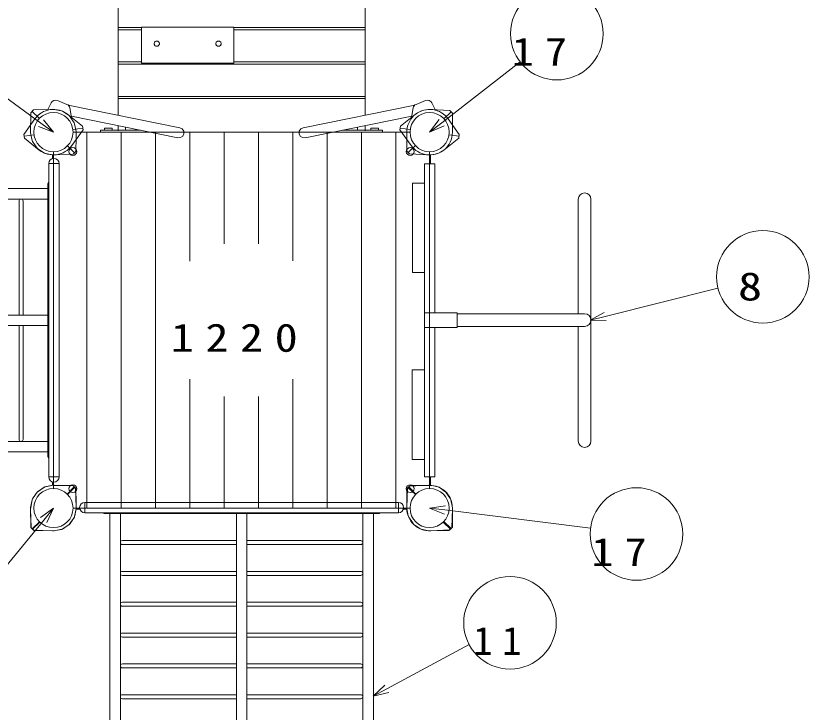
# Model space of a CAD drawing. Units: millimetres on the paper. Extents: x 0 to 420, y -594 to 297.
# Drawn here: x 170.56 to 213.41, y 149.06 to 186.7 of the extents above; entities that cross this region are included whole.
import ezdxf
from ezdxf.enums import TextEntityAlignment as Align

# ---------------------------------------------------------------- set-up
doc = ezdxf.new("R2010")
doc.units = ezdxf.units.MM
for name, color, linetype, lineweight in [('2D', 7, 'Continuous', 13), ('AM_5', 7, 'Continuous', 13), ('TEXT', 7, 'Continuous', 13)]:
    doc.layers.add(name, color=color, linetype=linetype, lineweight=lineweight)
doc.styles.add('ＭＳ ゴシック', font='')
doc.styles.get('ＭＳ ゴシック').set_extended_font_data('MS Gothic')

msp = doc.modelspace()

# ---------------------------------------------------------------- linework, layer by layer
at = {"layer": '2D'}
for p, q in [((176.086, 197.798), (176.086, 181.326)), ((189.419, 197.798), (189.419, 181.329)), ((177.336, 186.058), (176.086, 186.058)), ((177.336, 184.131), (177.336, 186.092)), ((177.336, 186.092), (182.336, 186.092)), ((182.336, 184.131), (182.336, 186.092)), ((189.419, 186.058), (182.336, 186.058)), ((177.336, 185.934), (176.086, 185.934)), ((189.419, 185.934), (182.336, 185.934)), ((178.03, 185.221), (178.027, 185.194)), ((178.027, 185.194), (178.03, 185.166)), ((178.038, 185.247), (178.03, 185.221)), ((178.03, 185.166), (178.038, 185.14)), ((178.051, 185.271), (178.038, 185.247)), ((178.038, 185.14), (178.051, 185.116)), ((178.069, 185.292), (178.051, 185.271)), ((178.051, 185.116), (178.069, 185.095)), ((178.09, 185.309), (178.069, 185.292)), ((178.115, 185.322), (178.09, 185.309)), ((178.141, 185.33), (178.115, 185.322)), ((178.169, 185.333), (178.141, 185.33)), ((178.197, 185.33), (178.169, 185.333)), ((178.223, 185.322), (178.197, 185.33)), ((178.248, 185.309), (178.223, 185.322)), ((178.269, 185.292), (178.248, 185.309)), ((178.287, 185.271), (178.269, 185.292)), ((178.269, 185.095), (178.287, 185.116)), ((178.3, 185.247), (178.287, 185.271)), ((178.287, 185.116), (178.3, 185.14)), ((178.308, 185.221), (178.3, 185.247)), ((178.3, 185.14), (178.308, 185.166)), ((178.311, 185.194), (178.308, 185.221)), ((178.308, 185.166), (178.311, 185.194)), ((181.363, 185.221), (181.361, 185.194)), ((181.361, 185.194), (181.363, 185.166)), ((181.371, 185.247), (181.363, 185.221)), ((181.363, 185.166), (181.371, 185.14)), ((181.385, 185.271), (181.371, 185.247)), ((181.371, 185.14), (181.385, 185.116)), ((181.402, 185.292), (181.385, 185.271)), ((181.385, 185.116), (181.402, 185.095)), ((181.424, 185.309), (181.402, 185.292)), ((181.448, 185.322), (181.424, 185.309)), ((181.475, 185.33), (181.448, 185.322)), ((181.502, 185.333), (181.475, 185.33)), ((181.53, 185.33), (181.502, 185.333)), ((181.557, 185.322), (181.53, 185.33)), ((181.581, 185.309), (181.557, 185.322)), ((181.603, 185.292), (181.581, 185.309)), ((181.62, 185.271), (181.603, 185.292)), ((181.603, 185.095), (181.62, 185.116)), ((181.633, 185.247), (181.62, 185.271)), ((181.62, 185.116), (181.633, 185.14)), ((181.641, 185.221), (181.633, 185.247)), ((181.633, 185.14), (181.641, 185.166)), ((181.644, 185.194), (181.641, 185.221)), ((181.641, 185.166), (181.644, 185.194)), ((178.069, 185.095), (178.09, 185.078)), ((178.09, 185.078), (178.115, 185.065)), ((178.115, 185.065), (178.141, 185.057)), ((178.141, 185.057), (178.169, 185.054)), ((178.169, 185.054), (178.197, 185.057)), ((178.197, 185.057), (178.223, 185.065)), ((178.223, 185.065), (178.248, 185.078)), ((178.248, 185.078), (178.269, 185.095)), ((181.402, 185.095), (181.424, 185.078)), ((181.424, 185.078), (181.448, 185.065)), ((181.448, 185.065), (181.475, 185.057)), ((181.475, 185.057), (181.502, 185.054)), ((181.502, 185.054), (181.53, 185.057)), ((181.53, 185.057), (181.557, 185.065)), ((181.557, 185.065), (181.581, 185.078)), ((181.581, 185.078), (181.603, 185.095)), ((177.336, 184.213), (176.086, 184.213)), ((189.419, 184.086), (176.086, 184.086)), ((177.336, 184.131), (182.336, 184.131)), ((189.419, 184.213), (182.336, 184.213)), ((172.801, 182.119), (173.318, 181.911)), ((172.801, 182.119), (173.318, 181.911)), ((189.406, 182.339), (176.072, 182.339)), ((189.406, 182.234), (176.072, 182.234)), ((192.69, 182.119), (192.173, 181.911)), ((192.69, 182.119), (192.173, 181.911)), ((172.264, 181.596), (172.466, 181.994)), ((172.264, 181.596), (172.466, 181.994)), ((173.378, 181.877), (179.416, 180.65)), ((173.475, 181.718), (173.566, 181.202)), ((173.475, 181.718), (173.566, 181.202)), ((192.113, 181.877), (186.076, 180.65)), ((192.017, 181.718), (191.925, 181.202)), ((192.017, 181.718), (191.925, 181.202)), ((193.227, 181.596), (193.025, 181.994)), ((193.227, 181.596), (193.025, 181.994)), ((171.354, 180.373), (171.367, 181.457)), ((171.367, 181.457), (171.515, 181.608)), ((171.441, 181.532), (171.831, 181.15)), ((171.515, 181.608), (172.544, 181.639)), ((172.544, 181.639), (172.605, 181.637)), ((172.605, 181.637), (173.026, 181.563)), ((173.026, 181.563), (173.077, 181.543)), ((173.077, 181.543), (173.323, 181.377)), ((173.323, 181.377), (173.451, 181.291)), ((173.348, 181.374), (174.156, 180.738)), ((173.348, 181.374), (174.156, 180.738)), ((173.451, 181.291), (173.486, 181.24)), ((179.306, 180.105), (173.554, 181.274)), ((186.186, 180.105), (191.938, 181.274)), ((192.143, 181.374), (191.336, 180.738)), ((192.143, 181.374), (191.336, 180.738)), ((192.966, 181.637), (193.993, 181.588)), ((194.066, 181.511), (193.673, 181.138)), ((193.993, 181.588), (194.139, 181.434)), ((194.139, 181.434), (194.136, 180.406)), ((170.986, 180.289), (171.585, 181.125)), ((170.986, 180.289), (171.585, 181.125)), ((173.486, 181.24), (173.708, 180.918)), ((173.708, 180.918), (173.729, 180.864)), ((173.729, 180.864), (173.818, 180.446)), ((194.505, 180.289), (193.906, 181.125)), ((194.505, 180.289), (193.906, 181.125)), ((174.185, 180.528), (173.586, 179.692)), ((174.185, 180.528), (173.586, 179.692)), ((173.634, 180.557), (174.171, 180.633)), ((173.634, 180.557), (174.171, 180.633)), ((173.644, 180.409), (191.847, 180.409)), ((173.818, 180.446), (173.814, 180.393)), ((177.81, 180.409), (174.1, 180.409)), ((174.156, 180.738), (174.185, 180.528)), ((174.156, 180.738), (174.185, 180.528)), ((175.126, 180.515), (175.126, 180.409)), ((177.289, 180.515), (175.126, 180.515)), ((175.126, 180.409), (177.81, 180.409)), ((175.761, 180.62), (175.337, 180.62)), ((175.337, 180.62), (175.337, 180.515)), ((175.337, 180.515), (175.761, 180.515)), ((175.761, 180.515), (175.761, 180.62)), ((176.086, 180.759), (176.086, 180.484)), ((176.252, 160.089), (176.252, 180.409)), ((176.475, 180.515), (176.475, 180.68)), ((177.163, 180.515), (176.475, 180.515)), ((177.163, 180.54), (177.163, 180.515)), ((178.106, 160.089), (178.106, 180.409)), ((179.416, 180.65), (179.544, 180.584)), ((179.544, 180.584), (179.624, 180.465)), ((179.624, 180.465), (179.633, 180.322)), ((185.864, 180.409), (179.628, 180.409)), ((179.959, 173.435), (179.959, 180.409)), ((181.812, 174.378), (181.812, 180.409)), ((183.666, 174.381), (183.666, 180.409)), ((185.519, 173.447), (185.519, 180.409)), ((185.868, 180.465), (185.858, 180.322)), ((185.947, 180.584), (185.868, 180.465)), ((186.076, 180.65), (185.947, 180.584)), ((187.372, 160.089), (187.372, 180.409)), ((187.681, 180.409), (190.366, 180.409)), ((191.392, 180.409), (187.681, 180.409)), ((190.366, 180.515), (188.202, 180.515)), ((188.333, 180.541), (188.333, 180.515)), ((188.333, 180.515), (189.02, 180.515)), ((189.02, 180.515), (189.02, 180.681)), ((189.226, 160.089), (189.226, 180.409)), ((189.419, 180.762), (189.419, 180.484)), ((189.731, 180.62), (190.154, 180.62)), ((189.731, 180.515), (189.731, 180.62)), ((190.154, 180.515), (189.731, 180.515)), ((190.154, 180.62), (190.154, 180.515)), ((190.366, 180.409), (190.366, 180.515)), ((191.336, 180.738), (191.306, 180.528)), ((191.336, 180.738), (191.306, 180.528)), ((191.306, 180.528), (191.906, 179.692)), ((191.306, 180.528), (191.906, 179.692)), ((191.858, 180.557), (191.321, 180.633)), ((191.858, 180.557), (191.321, 180.633)), ((191.672, 179.383), (191.675, 180.412)), ((171.016, 180.08), (170.986, 180.289)), ((171.016, 180.08), (170.986, 180.289)), ((171.538, 180.26), (171.001, 180.184)), ((171.538, 180.26), (171.001, 180.184)), ((171.824, 179.443), (171.016, 180.08)), ((171.824, 179.443), (171.016, 180.08)), ((171.441, 179.959), (171.354, 180.373)), ((173.812, 180.117), (173.804, 179.367)), ((173.814, 180.393), (173.812, 180.117)), ((174.399, 160.089), (174.399, 180.397)), ((179.448, 180.112), (179.306, 180.105)), ((179.57, 180.191), (179.448, 180.112)), ((179.633, 180.322), (179.57, 180.191)), ((185.858, 180.322), (185.921, 180.191)), ((185.921, 180.191), (186.043, 180.112)), ((186.043, 180.112), (186.186, 180.105)), ((191.079, 160.089), (191.079, 180.397)), ((193.668, 179.443), (194.476, 180.08)), ((193.668, 179.443), (194.476, 180.08)), ((193.954, 180.26), (194.491, 180.184)), ((193.954, 180.26), (194.491, 180.184)), ((194.476, 180.08), (194.505, 180.289)), ((194.476, 180.08), (194.505, 180.289)), ((171.463, 179.902), (171.441, 179.959)), ((171.703, 179.552), (171.463, 179.902)), ((171.725, 179.529), (171.703, 179.552)), ((173.343, 179.669), (173.73, 179.29)), ((191.745, 179.306), (192.138, 179.68)), ((171.744, 179.513), (171.725, 179.529)), ((172.101, 179.278), (171.744, 179.513)), ((172.125, 179.266), (172.101, 179.278)), ((172.16, 179.253), (172.125, 179.266)), ((172.571, 179.179), (172.16, 179.253)), ((172.534, 179.185), (172.534, 178.981)), ((172.625, 179.179), (172.571, 179.179)), ((172.586, 161.147), (172.586, 179.35)), ((172.586, 178.991), (172.586, 179.186)), ((173.655, 179.214), (172.625, 179.179)), ((173.804, 179.367), (173.655, 179.214)), ((191.818, 179.229), (191.672, 179.383)), ((192.845, 179.18), (191.818, 179.229)), ((192.903, 178.699), (192.903, 179.171)), ((192.906, 179.35), (192.906, 161.147)), ((192.954, 178.699), (192.954, 179.177)), ((172.895, 178.709), (172.329, 178.709)), ((172.329, 178.709), (172.329, 161.775)), ((172.895, 178.709), (172.895, 161.775)), ((192.636, 178.699), (193.183, 178.699)), ((192.636, 177.646), (192.636, 178.699)), ((193.183, 178.699), (193.183, 170.646)), ((172.287, 177.617), (172.287, 162.867)), ((191.983, 177.646), (192.636, 177.646)), ((191.983, 172.824), (191.983, 177.646)), ((192.636, 172.824), (192.636, 177.646)), ((172.287, 177.359), (152.299, 177.359)), ((172.287, 176.792), (152.299, 176.792)), ((170.727, 170.525), (170.727, 176.684)), ((170.944, 170.525), (170.944, 176.684)), ((200.933, 176.783), (200.933, 170.592)), ((201.621, 170.229), (201.621, 176.783)), ((192.636, 172.824), (191.983, 172.824)), ((192.636, 167.561), (192.636, 172.824)), ((192.636, 170.646), (194.399, 170.646)), ((192.706, 170.646), (194.399, 170.646)), ((194.399, 170.646), (194.399, 169.85)), ((194.399, 170.592), (201.278, 170.592)), ((147.44, 170.525), (172.287, 170.525)), ((201.621, 170.267), (201.621, 163.714)), ((147.44, 169.959), (172.287, 169.959)), ((170.727, 169.959), (170.727, 163.8)), ((170.944, 169.959), (170.944, 163.8)), ((194.399, 169.85), (192.636, 169.85)), ((194.399, 169.85), (192.706, 169.85)), ((193.183, 169.85), (193.183, 161.771)), ((201.278, 169.904), (194.399, 169.904)), ((200.933, 163.714), (200.933, 169.904)), ((191.962, 167.561), (192.636, 167.561)), ((191.962, 162.718), (191.962, 167.561)), ((192.636, 162.718), (192.636, 167.561)), ((179.959, 167.062), (179.959, 160.089)), ((185.519, 167.05), (185.519, 160.089)), ((181.812, 166.12), (181.812, 160.089)), ((183.666, 166.117), (183.666, 160.089)), ((172.287, 163.692), (152.299, 163.692)), ((172.287, 163.125), (152.299, 163.125)), ((192.636, 162.718), (191.962, 162.718)), ((192.636, 161.771), (192.636, 162.718)), ((172.895, 161.775), (172.329, 161.775)), ((193.183, 161.771), (192.636, 161.771)), ((192.903, 161.771), (192.903, 161.319)), ((192.954, 161.771), (192.954, 161.318)), ((172.101, 161.219), (171.744, 160.984)), ((171.754, 160.989), (172.077, 161.211)), ((172.077, 161.211), (172.13, 161.232)), ((172.125, 161.232), (172.101, 161.219)), ((172.16, 161.245), (172.125, 161.232)), ((172.13, 161.232), (172.548, 161.322)), ((172.571, 161.319), (172.16, 161.245)), ((172.534, 161.313), (172.534, 161.503)), ((172.548, 161.322), (172.602, 161.317)), ((172.625, 161.319), (172.571, 161.319)), ((172.586, 161.493), (172.586, 161.312)), ((172.602, 161.317), (172.877, 161.315)), ((173.655, 161.284), (172.625, 161.319)), ((172.877, 161.315), (173.627, 161.307)), ((173.325, 160.846), (173.704, 161.233)), ((173.343, 160.828), (173.73, 161.207)), ((173.627, 161.307), (173.781, 161.158)), ((173.804, 161.13), (173.655, 161.284)), ((173.781, 161.158), (173.816, 160.128)), ((173.812, 160.38), (173.804, 161.13)), ((191.818, 161.268), (191.672, 161.115)), ((191.711, 161.158), (191.676, 160.128)), ((191.864, 161.307), (191.711, 161.158)), ((191.745, 161.191), (192.138, 160.818)), ((192.166, 160.846), (191.787, 161.233)), ((192.845, 161.318), (191.818, 161.268)), ((192.614, 161.315), (191.864, 161.307)), ((192.89, 161.317), (192.614, 161.315)), ((192.943, 161.322), (192.89, 161.317)), ((193.361, 161.232), (192.943, 161.322)), ((193.415, 161.211), (193.361, 161.232)), ((193.737, 160.989), (193.415, 161.211)), ((171.452, 160.58), (171.617, 160.826)), ((171.703, 160.945), (171.463, 160.595)), ((171.617, 160.826), (171.703, 160.954)), ((171.703, 160.954), (171.754, 160.989)), ((171.725, 160.968), (171.703, 160.945)), ((171.744, 160.984), (171.725, 160.968)), ((191.672, 161.115), (191.675, 160.086)), ((193.788, 160.954), (193.737, 160.989)), ((193.874, 160.826), (193.788, 160.954)), ((194.04, 160.58), (193.874, 160.826)), ((171.441, 160.538), (171.354, 160.124)), ((171.357, 160.108), (171.432, 160.529)), ((171.432, 160.529), (171.452, 160.58)), ((171.463, 160.595), (171.441, 160.538)), ((173.814, 160.105), (173.812, 160.38)), ((174.286, 160.398), (174.286, 159.832)), ((174.286, 160.398), (191.219, 160.398)), ((191.219, 160.398), (191.219, 159.832)), ((194.06, 160.529), (194.04, 160.58)), ((194.134, 160.108), (194.06, 160.529)), ((171.354, 160.124), (171.367, 159.041)), ((171.356, 160.047), (171.357, 160.108)), ((171.387, 159.018), (171.356, 160.047)), ((191.847, 160.089), (173.644, 160.089)), ((173.729, 159.633), (173.818, 160.051)), ((173.815, 160.074), (173.742, 159.663)), ((174.004, 160.089), (173.809, 160.089)), ((173.81, 160.037), (174.013, 160.037)), ((173.818, 160.051), (173.814, 160.105)), ((173.816, 160.128), (173.815, 160.074)), ((174.286, 159.832), (191.219, 159.832)), ((191.682, 160.037), (191.491, 160.037)), ((191.501, 160.089), (191.683, 160.089)), ((191.676, 160.128), (191.676, 160.074)), ((191.676, 160.074), (191.75, 159.663)), ((194.105, 159.018), (194.136, 160.047)), ((194.136, 160.047), (194.134, 160.108)), ((194.139, 159.063), (194.136, 160.092)), ((173.716, 159.604), (173.481, 159.247)), ((173.486, 159.257), (173.708, 159.58)), ((173.708, 159.58), (173.729, 159.633)), ((173.729, 159.628), (173.716, 159.604)), ((173.742, 159.663), (173.729, 159.628)), ((175.377, 159.79), (190.127, 159.79)), ((175.636, 159.79), (175.636, 140.067)), ((176.202, 159.79), (176.202, 140.067)), ((182.469, 159.79), (182.469, 140.067)), ((183.036, 159.79), (183.036, 140.067)), ((189.302, 159.79), (189.302, 140.067)), ((189.869, 159.79), (189.869, 140.067)), ((191.75, 159.663), (191.763, 159.628)), ((191.763, 159.628), (191.775, 159.604)), ((191.775, 159.604), (192.01, 159.247)), ((171.367, 159.041), (171.515, 158.89)), ((171.538, 158.87), (171.387, 159.018)), ((171.441, 158.965), (171.831, 159.347)), ((171.462, 158.944), (171.844, 159.334)), ((173.077, 158.955), (173.323, 159.12)), ((173.442, 159.206), (173.092, 158.966)), ((173.323, 159.12), (173.451, 159.206)), ((173.465, 159.228), (173.442, 159.206)), ((173.451, 159.206), (173.486, 159.257)), ((173.481, 159.247), (173.465, 159.228)), ((192.01, 159.247), (192.026, 159.228)), ((192.026, 159.228), (192.049, 159.206)), ((192.049, 159.206), (192.399, 158.966)), ((194.029, 158.944), (193.647, 159.334)), ((194.066, 158.986), (193.673, 159.36)), ((193.953, 158.87), (194.105, 159.018)), ((193.993, 158.91), (194.139, 159.063)), ((171.515, 158.89), (172.544, 158.859)), ((172.621, 158.857), (171.538, 158.87)), ((172.544, 158.859), (172.605, 158.86)), ((172.605, 158.86), (173.026, 158.935)), ((173.035, 158.944), (172.621, 158.857)), ((173.026, 158.935), (173.077, 158.955)), ((173.092, 158.966), (173.035, 158.944)), ((192.399, 158.966), (192.456, 158.944)), ((192.456, 158.944), (192.87, 158.857)), ((192.87, 158.857), (193.953, 158.87)), ((192.966, 158.86), (193.993, 158.91)), ((176.311, 158.332), (182.469, 158.332)), ((183.036, 158.332), (189.194, 158.332)), ((176.311, 158.115), (182.469, 158.115)), ((183.036, 158.115), (189.194, 158.115)), ((176.311, 156.665), (182.469, 156.665)), ((176.311, 156.448), (182.469, 156.448)), ((183.036, 156.665), (189.194, 156.665)), ((183.036, 156.448), (189.194, 156.448)), ((176.311, 154.998), (182.469, 154.998)), ((176.311, 154.782), (182.469, 154.782)), ((183.036, 154.998), (189.194, 154.998)), ((183.036, 154.782), (189.194, 154.782)), ((176.311, 153.332), (182.469, 153.332)), ((176.311, 153.115), (182.469, 153.115)), ((183.036, 153.332), (189.194, 153.332)), ((183.036, 153.115), (189.194, 153.115)), ((176.311, 151.665), (182.469, 151.665)), ((176.311, 151.448), (182.469, 151.448)), ((183.036, 151.665), (189.194, 151.665)), ((183.036, 151.448), (189.194, 151.448)), ((176.311, 149.998), (182.469, 149.998)), ((183.036, 149.998), (189.194, 149.998)), ((176.311, 149.782), (182.469, 149.782)), ((183.036, 149.782), (189.194, 149.782))]:
    msp.add_line(p, q, dxfattribs=at)
for centre, radius in [((172.586, 180.409), 1.058), ((172.586, 180.409), 1.058), ((172.586, 180.409), 1.058), ((172.586, 180.409), 1.058), ((172.586, 180.409), 1.058), ((192.906, 180.409), 1.058), ((192.906, 180.409), 1.058), ((192.906, 180.409), 1.058), ((192.906, 180.409), 1.058), ((192.906, 180.409), 1.058), ((173.633, 179.361), 0.212), ((191.858, 179.361), 0.212), ((172.586, 160.089), 1.058), ((172.586, 160.089), 1.058), ((172.586, 160.089), 1.058), ((172.586, 160.089), 1.058), ((173.633, 161.136), 0.212), ((191.858, 161.136), 0.212), ((192.906, 160.089), 1.058), ((192.906, 160.089), 1.058), ((192.906, 160.089), 1.058), ((192.906, 160.089), 1.058)]:
    msp.add_circle(centre, radius, dxfattribs=at)
for centre, radius, start, end in [((172.702, 181.874), 0.265, 68.0519, 153.0519), ((172.702, 181.874), 0.265, 68.0519, 153.0519), ((192.789, 181.874), 0.265, 26.9481, 111.9481), ((192.789, 181.874), 0.265, 26.9481, 111.9481), ((173.223, 181.673), 0.256, 10.0519, 68.0519), ((173.223, 181.673), 0.256, 10.0519, 68.0519), ((192.269, 181.673), 0.256, 111.9481, 169.9481), ((192.269, 181.673), 0.256, 111.9481, 169.9481), ((172.586, 180.409), 1.23, 51.715, 144.3887), ((172.586, 180.409), 1.23, 51.715, 144.3887), ((192.906, 180.409), 1.23, 87.1986, 179.8613), ((192.906, 180.409), 1.23, 35.6113, 128.285), ((192.906, 180.409), 1.23, 35.6113, 128.285), ((192.906, 180.409), 1.23, 333.6559, 359.8668), ((172.586, 180.409), 1.23, 231.7205, 324.3832), ((172.586, 180.409), 1.23, 231.7205, 324.3832), ((192.906, 180.409), 1.23, 215.6168, 308.2795), ((192.906, 180.409), 1.23, 215.6168, 308.2795), ((192.966, 180.346), 1.149, 291.9118, 335.1481), ((192.906, 180.409), 1.23, 267.1931, 293.4039), ((172.612, 178.709), 0.283, 0, 180), ((172.395, 177.617), 0.108, 127.9792, 180), ((201.277, 176.783), 0.344, 0, 180), ((170.836, 176.684), 0.108, 360, 180), ((201.278, 170.248), 0.344, 270, 90), ((170.836, 163.8), 0.108, 180, 0), ((201.277, 163.714), 0.344, 180, 0), ((172.395, 162.867), 0.108, 180, 232.0208), ((172.612, 161.775), 0.283, 180, 0), ((192.906, 160.089), 1.23, 66.5961, 92.8069), ((192.966, 160.152), 1.149, 24.8519, 68.0882), ((174.286, 160.115), 0.283, 90, 270), ((191.219, 160.115), 0.283, 270, 90), ((192.906, 160.089), 1.23, 0.1332, 26.3441), ((175.377, 159.898), 0.108, 217.9792, 270), ((190.127, 159.898), 0.108, 270, 322.0208), ((192.906, 160.089), 1.23, 180.1387, 272.8014), ((176.311, 158.223), 0.108, 90, 270), ((189.194, 158.223), 0.108, 270, 90), ((176.311, 156.557), 0.108, 90, 270), ((189.194, 156.557), 0.108, 270, 90), ((176.311, 154.89), 0.108, 90, 270), ((189.194, 154.89), 0.108, 270, 90), ((176.311, 153.223), 0.108, 90, 270), ((189.194, 153.223), 0.108, 270, 90), ((176.311, 151.557), 0.108, 90, 270), ((189.194, 151.557), 0.108, 270, 90), ((176.311, 149.89), 0.108, 90, 270), ((189.194, 149.89), 0.108, 270, 90)]:
    msp.add_arc(centre, radius, start, end, dxfattribs=at)
at = {"layer": 'AM_5'}
for p, q in [((167.655, 184.007), (171.913, 180.9)), ((197.802, 184.202), (193.564, 180.919)), ((171.913, 180.9), (172.586, 180.409)), ((172.586, 180.409), (172.044, 181.08)), ((193.428, 181.096), (192.906, 180.409)), ((193.564, 180.919), (192.906, 180.409)), ((171.781, 180.72), (172.586, 180.409)), ((192.906, 180.409), (193.701, 180.743)), ((208.482, 171.981), (202.393, 170.452)), ((202.339, 170.669), (201.585, 170.25)), ((202.393, 170.452), (201.585, 170.25)), ((201.585, 170.25), (202.447, 170.236)), ((172.586, 160.089), (171.886, 159.585)), ((172.059, 159.443), (172.586, 160.089)), ((172.231, 159.302), (172.586, 160.089)), ((193.76, 160.207), (192.906, 160.089)), ((192.906, 160.089), (193.705, 159.763)), ((193.733, 159.985), (192.906, 160.089)), ((201.597, 158.999), (193.733, 159.985)), ((168.481, 155.063), (172.059, 159.443)), ((195.045, 152.705), (190.591, 150.321)), ((190.486, 150.518), (189.857, 149.928)), ((190.591, 150.321), (189.857, 149.928)), ((189.857, 149.928), (190.697, 150.124))]:
    msp.add_line(p, q, dxfattribs=at)
for centre in [(199.778, 185.733), (210.907, 172.589), (204.078, 158.687), (197.249, 153.885)]:
    msp.add_circle(centre, 2.5, dxfattribs=at)

# ---------------------------------------------------------------- texts
at = {"layer": 'AM_5', "style": 'ＭＳ ゴシック', "width": 1.25}
msp.add_text('8', height=1.527, dxfattribs=at).set_placement((209.567, 170.853), align=Align.BOTTOM_LEFT)
at = {"layer": 'AM_5', "char_height": 1.527, "attachment_point": 7, "style": 'ＭＳ ゴシック'}
for s, insert in [('\\T1.5;\\W1.15;17', (197.348, 183.997)), ('\\T1.5;\\W1.15;17', (201.647, 156.951)), ('\\T1.5;11', (195.265, 152.149))]:
    msp.add_mtext(s, dxfattribs=dict(at, insert=insert))
at = {"layer": 'TEXT', "insert": (178.926, 168.513), "char_height": 1.527, "attachment_point": 7, "style": 'ＭＳ ゴシック'}
msp.add_mtext('\\T1.5;\\W1.2;1220', dxfattribs=at)

doc.saveas('drawing.dxf')
